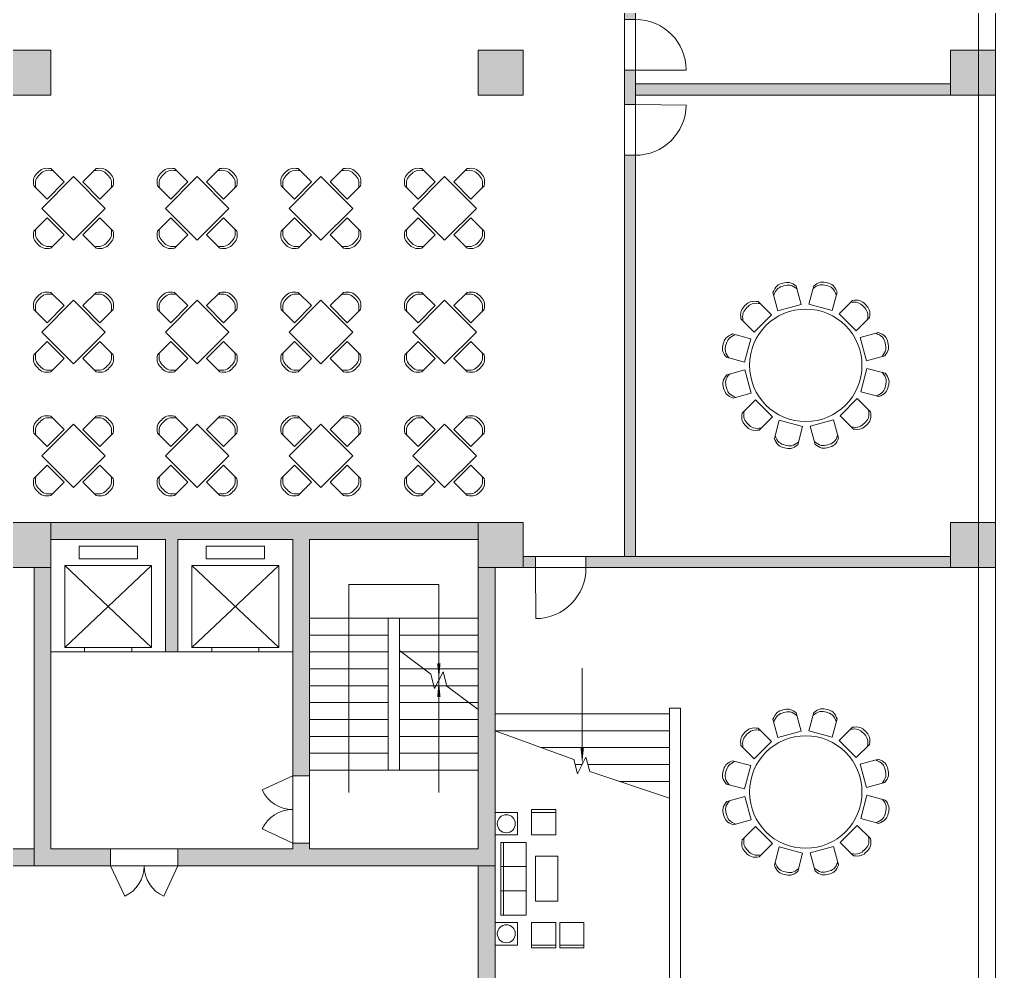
# Model space of a CAD drawing. Header units: metres. Extents: x -302 to 587, y -65 to 94.
# Drawn here: x 266.86 to 284.21, y 10.58 to 27.5 of the extents above; entities that cross this region are included whole.
import ezdxf

# ---------------------------------------------------------------- set-up
doc = ezdxf.new("R2010")
doc.units = ezdxf.units.M
doc.linetypes.add('ACAD_ISO03W100', pattern=[30, 12, -18])
doc.layers.get('0').update_dxf_attribs({"lineweight": 9})
for name, color, linetype, lineweight in [('fanghuo', 1, 'Continuous', 9), ('furniture', 3, 'Continuous', 5), ('glass', 5, 'Continuous', 5), ('hatch', 212, 'ACAD_ISO03W100', 5), ('stair', 30, 'Continuous', 9), ('zhuwang', 2, 'Continuous', 13)]:
    doc.layers.add(name, color=color, linetype=linetype, lineweight=lineweight)

msp = doc.modelspace()

# ---------------------------------------------------------------- hatches: boundary and pattern name
at = {"layer": 'hatch', "ltscale": 0.05}
h = msp.add_hatch(color=256, dxfattribs=at)
h.dxf.hatch_style = 1
h.paths.add_polyline_path([(277.8136, 34.5598), (277.6136, 34.5598), (277.6136, 27.5046), (277.8136, 27.5046)])
h = msp.add_hatch(color=256, dxfattribs=at)
h.dxf.hatch_style = 1
h.paths.add_polyline_path([(267.4136, 26.9598), (266.6136, 26.9598), (266.6136, 26.1598), (267.4136, 26.1598)])
h = msp.add_hatch(color=256, dxfattribs=at)
h.dxf.hatch_style = 1
h.paths.add_polyline_path([(275.8136, 26.9598), (275.0136, 26.9598), (275.0136, 26.1598), (275.8136, 26.1598)])
h = msp.add_hatch(color=256, dxfattribs=at)
h.dxf.hatch_style = 1
h.paths.add_polyline_path([(284.2136, 26.9598), (283.9136, 26.9598), (283.9136, 26.1598), (284.2136, 26.1598)])
h.paths.add_polyline_path([(283.9136, 26.9598), (283.4136, 26.9598), (283.4136, 26.1598), (283.9136, 26.1598)])
h = msp.add_hatch(color=256, dxfattribs=at)
h.dxf.hatch_style = 1
h.paths.add_polyline_path([(277.8136, 26.6046), (277.6136, 26.6046), (277.6136, 25.9912), (277.8136, 25.9912)])
h = msp.add_hatch(color=256, dxfattribs=at)
h.dxf.hatch_style = 1
h.paths.add_polyline_path([(283.4136, 26.3598), (277.8136, 26.3598), (277.8136, 26.1598), (283.4136, 26.1598)])
h = msp.add_hatch(color=256, dxfattribs=at)
h.dxf.hatch_style = 1
h.paths.add_polyline_path([(277.8136, 25.0912), (277.6136, 25.0912), (277.6136, 17.9598), (277.8136, 17.9598)])
h = msp.add_hatch(color=256, dxfattribs=at)
h.dxf.hatch_style = 1
h.paths.add_polyline_path([(267.4136, 18.5598), (266.6136, 18.5598), (266.6136, 17.7598), (267.4136, 17.7598)])
h = msp.add_hatch(color=256, dxfattribs=at)
h.dxf.hatch_style = 1
h.paths.add_polyline_path([(269.6736, 18.2598), (271.7136, 18.2598), (271.7136, 14.0598), (272.0136, 14.0598), (272.0136, 18.2598), (275.0136, 18.2598), (275.0136, 18.5598), (267.4136, 18.5598), (267.4136, 18.2598), (269.4536, 18.2598), (269.4536, 16.2598), (269.6736, 16.2598)])
h = msp.add_hatch(color=256, dxfattribs=at)
h.dxf.hatch_style = 1
h.paths.add_polyline_path([(275.8136, 18.5598), (275.0136, 18.5598), (275.0136, 17.7598), (275.8136, 17.7598)])
h = msp.add_hatch(color=256, dxfattribs=at)
h.dxf.hatch_style = 1
h.paths.add_polyline_path([(284.2136, 18.5598), (283.4136, 18.5598), (283.4136, 17.7598), (284.2136, 17.7598)])
h = msp.add_hatch(color=256, dxfattribs=at)
h.dxf.hatch_style = 1
h.paths.add_polyline_path([(276.0304, 17.9598), (275.8136, 17.9598), (275.8136, 17.7598), (276.0305, 17.7598)])
h = msp.add_hatch(color=256, dxfattribs=at)
h.dxf.hatch_style = 1
h.paths.add_polyline_path([(283.4136, 17.9598), (276.9304, 17.9598), (276.9304, 17.7598), (283.4136, 17.7598)])
h = msp.add_hatch(color=256, dxfattribs=at)
h.dxf.hatch_style = 1
h.paths.add_polyline_path([(267.4136, 16.2598), (267.4136, 17.7598), (267.1136, 17.7598), (267.1136, 12.4598), (268.4732, 12.4598), (268.4732, 12.7598), (267.4136, 12.7598)])
h = msp.add_hatch(color=256, dxfattribs=at)
h.dxf.hatch_style = 1
h.paths.add_polyline_path([(275.3136, 17.7598), (275.0136, 17.7598), (275.0136, 12.7598), (272.0136, 12.7598), (272.0136, 12.8598), (271.7136, 12.8598), (271.7136, 12.7598), (269.6732, 12.7598), (269.6732, 12.4598), (275.3136, 12.4598)])
h = msp.add_hatch(color=256, dxfattribs=at)
h.dxf.hatch_style = 1
h.paths.add_polyline_path([(267.1136, 12.7598), (258.5136, 12.7598), (258.2136, 12.7598), (258.2136, 12.4598), (267.1136, 12.4598)])
h = msp.add_hatch(color=256, dxfattribs=at)
h.dxf.hatch_style = 1
h.paths.add_polyline_path([(275.3136, 12.4598), (275.0136, 12.4598), (275.0136, 10.1598), (275.3136, 10.1598)])

# ---------------------------------------------------------------- linework, layer by layer
at = {"ltscale": 0.05}
for p, q in [((277.6136, 17.9598), (277.6136, 34.5598)), ((277.8136, 17.9598), (277.8136, 34.5598)), ((277.8136, 27.5046), (277.6136, 27.5046)), ((277.8136, 26.6046), (277.6136, 26.6046)), ((277.8136, 26.3598), (283.4136, 26.3598)), ((277.8136, 26.1598), (283.4136, 26.1598)), ((277.8136, 25.9912), (277.6136, 25.9912)), ((277.8136, 25.0912), (277.6136, 25.0912)), ((275.8136, 17.9598), (283.4136, 17.9598)), ((276.0305, 17.7522), (276.0304, 17.9598)), ((276.9304, 17.763), (276.9304, 17.9598)), ((275.8136, 17.7598), (283.4136, 17.7598)), ((274.3136, 17.4598), (272.7136, 17.4598)), ((272.7136, 13.7598), (272.7136, 17.4598)), ((274.3136, 17.4598), (274.3136, 13.7598)), ((273.6136, 16.2848), (274.1724, 15.8657)), ((276.8636, 15.9739), (276.8636, 14.5598)), ((274.2386, 15.6098), (274.1724, 15.8657)), ((274.2386, 15.6098), (274.3886, 15.9098)), ((274.4549, 15.6539), (274.3886, 15.9098)), ((274.4549, 15.6539), (275.0136, 15.2348)), ((278.4136, 15.1598), (275.3136, 15.1598)), ((278.4136, 15.2598), (278.4136, 10.1598)), ((278.6136, 15.2598), (278.4136, 15.2598)), ((278.6136, 15.2598), (278.6136, 10.1598)), ((278.4136, 14.8598), (275.3136, 14.8598)), ((275.3136, 14.8598), (276.7136, 14.3481)), ((278.4136, 14.5598), (276.1344, 14.5598)), ((276.7798, 14.0922), (276.7136, 14.3481)), ((276.8636, 14.2598), (276.7364, 14.2598)), ((276.7798, 14.0922), (276.9298, 14.3922)), ((276.9961, 14.1363), (276.9298, 14.3922)), ((278.4136, 14.2598), (276.9641, 14.2598)), ((276.9961, 14.1363), (278.4136, 13.6598)), ((271.7136, 14.0598), (272.0136, 14.0598)), ((278.4136, 13.9598), (277.521, 13.9598)), ((271.7136, 12.8598), (272.0136, 12.8598)), ((258.5136, 12.7598), (267.1136, 12.7598)), ((268.4732, 12.4598), (268.4732, 12.7598)), ((269.6732, 12.4598), (269.6732, 12.7598)), ((258.2136, 12.4598), (267.1136, 12.4598)), ((275.0136, 12.4598), (275.0136, 10.1598)), ((275.3136, 12.4598), (275.3136, 10.1598))]:
    msp.add_line(p, q, dxfattribs=at)
for p, q in [((283.9136, 34.5598), (283.9136, 10.1598)), ((284.2136, 34.5598), (284.2136, 10.1598))]:
    msp.add_line(p, q)
for points in [[(274.3136, 16.0598, 0.06, 0, 0), (274.3136, 15.7598, 0, 0, 0)], [(274.3136, 15.4598, 0.06, 0, 0), (274.3136, 15.7598, 0, 0, 0)], [(276.8636, 14.5598, 0.06, 0, 0), (276.8636, 14.2598, 0, 0, 0)]]:
    msp.add_lwpolyline(points, format="xyseb", dxfattribs=at)
at = {"layer": 'fanghuo', "ltscale": 3}
msp.add_lwpolyline([(266.6136, 68.9598), (266.6136, 42.9598), (258.2136, 42.9598), (258.2136, -7.4402), (284.2136, -7.4402), (284.2136, 68.9598), (266.6136, 68.9598)], dxfattribs=at)
at = {"layer": 'furniture', "ltscale": 0.05}
for p, q in [((267.4119, 24.8542), (267.6488, 24.6173)), ((268.2181, 24.8542), (267.9812, 24.6173)), ((269.6119, 24.8542), (269.8488, 24.6173)), ((270.4181, 24.8542), (270.1812, 24.6173)), ((271.8119, 24.8542), (272.0488, 24.6173)), ((272.6181, 24.8542), (272.3812, 24.6173)), ((274.0119, 24.8542), (274.2488, 24.6173)), ((274.8181, 24.8542), (274.5812, 24.6173)), ((267.815, 24.7128), (267.2493, 24.1471)), ((268.3807, 24.1471), (267.815, 24.7128)), ((270.015, 24.7128), (269.4493, 24.1471)), ((270.5807, 24.1471), (270.015, 24.7128)), ((272.215, 24.7128), (271.6493, 24.1471)), ((272.7807, 24.1471), (272.215, 24.7128)), ((274.415, 24.7128), (273.8493, 24.1471)), ((274.9807, 24.1471), (274.415, 24.7128)), ((267.1079, 24.5501), (267.3448, 24.3133)), ((267.6488, 24.6173), (267.3448, 24.3133)), ((268.2852, 24.3133), (267.9812, 24.6173)), ((268.5221, 24.5501), (268.2852, 24.3133)), ((269.3079, 24.5501), (269.5448, 24.3133)), ((269.8488, 24.6173), (269.5448, 24.3133)), ((270.4852, 24.3133), (270.1812, 24.6173)), ((270.7221, 24.5501), (270.4852, 24.3133)), ((271.5079, 24.5501), (271.7448, 24.3133)), ((272.0488, 24.6173), (271.7448, 24.3133)), ((272.6852, 24.3133), (272.3812, 24.6173)), ((272.9221, 24.5501), (272.6852, 24.3133)), ((273.7079, 24.5501), (273.9448, 24.3133)), ((274.2488, 24.6173), (273.9448, 24.3133)), ((274.8852, 24.3133), (274.5812, 24.6173)), ((275.1221, 24.5501), (274.8852, 24.3133)), ((267.2493, 24.1471), (267.815, 23.5814)), ((267.815, 23.5814), (268.3807, 24.1471)), ((269.4493, 24.1471), (270.015, 23.5814)), ((270.015, 23.5814), (270.5807, 24.1471)), ((271.6493, 24.1471), (272.215, 23.5814)), ((272.215, 23.5814), (272.7807, 24.1471)), ((273.8493, 24.1471), (274.415, 23.5814)), ((274.415, 23.5814), (274.9807, 24.1471)), ((267.1079, 23.744), (267.3448, 23.9809)), ((267.6488, 23.6769), (267.3448, 23.9809)), ((268.2852, 23.9809), (267.9812, 23.6769)), ((268.5221, 23.744), (268.2852, 23.9809)), ((269.3079, 23.744), (269.5448, 23.9809)), ((269.8488, 23.6769), (269.5448, 23.9809)), ((270.4852, 23.9809), (270.1812, 23.6769)), ((270.7221, 23.744), (270.4852, 23.9809)), ((271.5079, 23.744), (271.7448, 23.9809)), ((272.0488, 23.6769), (271.7448, 23.9809)), ((272.6852, 23.9809), (272.3812, 23.6769)), ((272.9221, 23.744), (272.6852, 23.9809)), ((273.7079, 23.744), (273.9448, 23.9809)), ((274.2488, 23.6769), (273.9448, 23.9809)), ((274.8852, 23.9809), (274.5812, 23.6769)), ((275.1221, 23.744), (274.8852, 23.9809)), ((267.4119, 23.44), (267.6488, 23.6769)), ((268.2181, 23.44), (267.9812, 23.6769)), ((269.6119, 23.44), (269.8488, 23.6769)), ((270.4181, 23.44), (270.1812, 23.6769)), ((271.8119, 23.44), (272.0488, 23.6769)), ((272.6181, 23.44), (272.3812, 23.6769)), ((274.0119, 23.44), (274.2488, 23.6769)), ((274.8181, 23.44), (274.5812, 23.6769)), ((280.6714, 22.762), (280.7581, 22.4384)), ((280.9812, 22.7689), (280.8945, 22.4453)), ((280.9812, 22.7689), (280.8945, 22.4453)), ((267.4119, 22.6542), (267.6488, 22.4173)), ((268.2181, 22.6542), (267.9812, 22.4173)), ((269.6119, 22.6542), (269.8488, 22.4173)), ((270.4181, 22.6542), (270.1812, 22.4173)), ((271.8119, 22.6542), (272.0488, 22.4173)), ((272.6181, 22.6542), (272.3812, 22.4173)), ((274.0119, 22.6542), (274.2488, 22.4173)), ((274.8181, 22.6542), (274.5812, 22.4173)), ((280.2561, 22.6507), (280.3428, 22.3271)), ((281.3966, 22.6576), (281.3099, 22.334)), ((281.3966, 22.6576), (281.3099, 22.334)), ((267.815, 22.5128), (267.2493, 21.9471)), ((267.6488, 22.4173), (267.3448, 22.1133)), ((268.3807, 21.9471), (267.815, 22.5128)), ((268.2852, 22.1133), (267.9812, 22.4173)), ((270.015, 22.5128), (269.4493, 21.9471)), ((269.8488, 22.4173), (269.5448, 22.1133)), ((270.5807, 21.9471), (270.015, 22.5128)), ((270.4852, 22.1133), (270.1812, 22.4173)), ((272.215, 22.5128), (271.6493, 21.9471)), ((272.0488, 22.4173), (271.7448, 22.1133)), ((272.7807, 21.9471), (272.215, 22.5128)), ((272.6852, 22.1133), (272.3812, 22.4173)), ((274.415, 22.5128), (273.8493, 21.9471)), ((274.2488, 22.4173), (273.9448, 22.1133)), ((274.9807, 21.9471), (274.415, 22.5128)), ((274.8852, 22.1133), (274.5812, 22.4173)), ((279.9913, 22.4899), (280.2281, 22.253)), ((280.3428, 22.3271), (280.7581, 22.4384)), ((280.8945, 22.4453), (281.3099, 22.334)), ((280.8945, 22.4453), (281.3099, 22.334)), ((281.6683, 22.5087), (281.4314, 22.2718)), ((281.6683, 22.5087), (281.4314, 22.2718)), ((267.1079, 22.3501), (267.3448, 22.1133)), ((268.5221, 22.3501), (268.2852, 22.1133)), ((269.3079, 22.3501), (269.5448, 22.1133)), ((270.7221, 22.3501), (270.4852, 22.1133)), ((271.5079, 22.3501), (271.7448, 22.1133)), ((272.9221, 22.3501), (272.6852, 22.1133)), ((273.7079, 22.3501), (273.9448, 22.1133)), ((275.1221, 22.3501), (274.8852, 22.1133)), ((279.9241, 21.9489), (280.2281, 22.253)), ((281.4314, 22.2718), (281.7355, 21.9678)), ((281.4314, 22.2718), (281.7355, 21.9678)), ((279.6872, 22.1858), (279.9241, 21.9489)), ((281.9723, 22.2046), (281.7355, 21.9678)), ((281.9723, 22.2046), (281.7355, 21.9678)), ((267.2493, 21.9471), (267.815, 21.3814)), ((267.815, 21.3814), (268.3807, 21.9471)), ((269.4493, 21.9471), (270.015, 21.3814)), ((270.015, 21.3814), (270.5807, 21.9471)), ((271.6493, 21.9471), (272.215, 21.3814)), ((272.215, 21.3814), (272.7807, 21.9471)), ((273.8493, 21.9471), (274.415, 21.3814)), ((274.415, 21.3814), (274.9807, 21.9471)), ((279.5383, 21.9141), (279.8619, 21.8274)), ((282.1332, 21.9398), (281.8096, 21.8531)), ((267.1079, 21.544), (267.3448, 21.7809)), ((267.6488, 21.4769), (267.3448, 21.7809)), ((268.2852, 21.7809), (267.9812, 21.4769)), ((268.5221, 21.544), (268.2852, 21.7809)), ((269.3079, 21.544), (269.5448, 21.7809)), ((269.8488, 21.4769), (269.5448, 21.7809)), ((270.4852, 21.7809), (270.1812, 21.4769)), ((270.7221, 21.544), (270.4852, 21.7809)), ((271.5079, 21.544), (271.7448, 21.7809)), ((272.0488, 21.4769), (271.7448, 21.7809)), ((272.6852, 21.7809), (272.3812, 21.4769)), ((272.9221, 21.544), (272.6852, 21.7809)), ((273.7079, 21.544), (273.9448, 21.7809)), ((274.2488, 21.4769), (273.9448, 21.7809)), ((274.8852, 21.7809), (274.5812, 21.4769)), ((275.1221, 21.544), (274.8852, 21.7809)), ((279.7506, 21.412), (279.8619, 21.8274)), ((281.8096, 21.8531), (281.9209, 21.4378)), ((282.2445, 21.5245), (281.9209, 21.4378)), ((267.4119, 21.24), (267.6488, 21.4769)), ((268.2181, 21.24), (267.9812, 21.4769)), ((269.6119, 21.24), (269.8488, 21.4769)), ((270.4181, 21.24), (270.1812, 21.4769)), ((271.8119, 21.24), (272.0488, 21.4769)), ((272.6181, 21.24), (272.3812, 21.4769)), ((274.0119, 21.24), (274.2488, 21.4769)), ((274.8181, 21.24), (274.5812, 21.4769)), ((279.427, 21.4987), (279.7506, 21.412)), ((279.4339, 21.1889), (279.7575, 21.2756)), ((279.8688, 20.8603), (279.7575, 21.2756)), ((281.9278, 21.3014), (281.8165, 20.886)), ((282.2514, 21.2147), (281.9278, 21.3014)), ((279.5452, 20.7736), (279.8688, 20.8603)), ((282.1401, 20.7993), (281.8165, 20.886)), ((279.706, 20.5088), (279.9429, 20.7456)), ((280.247, 20.4416), (279.9429, 20.7456)), ((281.7543, 20.7645), (281.4502, 20.4604)), ((281.9912, 20.5276), (281.7543, 20.7645)), ((267.815, 20.3128), (267.2493, 19.7471)), ((267.4119, 20.4542), (267.6488, 20.2173)), ((268.3807, 19.7471), (267.815, 20.3128)), ((268.2181, 20.4542), (267.9812, 20.2173)), ((270.015, 20.3128), (269.4493, 19.7471)), ((269.6119, 20.4542), (269.8488, 20.2173)), ((270.5807, 19.7471), (270.015, 20.3128)), ((270.4181, 20.4542), (270.1812, 20.2173)), ((272.215, 20.3128), (271.6493, 19.7471)), ((271.8119, 20.4542), (272.0488, 20.2173)), ((272.7807, 19.7471), (272.215, 20.3128)), ((272.6181, 20.4542), (272.3812, 20.2173)), ((274.415, 20.3128), (273.8493, 19.7471)), ((274.0119, 20.4542), (274.2488, 20.2173)), ((274.9807, 19.7471), (274.415, 20.3128)), ((274.8181, 20.4542), (274.5812, 20.2173)), ((280.0101, 20.2047), (280.247, 20.4416)), ((280.2818, 20.0558), (280.3685, 20.3794)), ((280.7839, 20.2681), (280.3685, 20.3794)), ((281.3356, 20.3863), (280.9202, 20.275)), ((281.4223, 20.0627), (281.3356, 20.3863)), ((281.6871, 20.2236), (281.4502, 20.4604)), ((267.1079, 20.1501), (267.3448, 19.9133)), ((267.6488, 20.2173), (267.3448, 19.9133)), ((268.2852, 19.9133), (267.9812, 20.2173)), ((268.5221, 20.1501), (268.2852, 19.9133)), ((269.3079, 20.1501), (269.5448, 19.9133)), ((269.8488, 20.2173), (269.5448, 19.9133)), ((270.4852, 19.9133), (270.1812, 20.2173)), ((270.7221, 20.1501), (270.4852, 19.9133)), ((271.5079, 20.1501), (271.7448, 19.9133)), ((272.0488, 20.2173), (271.7448, 19.9133)), ((272.6852, 19.9133), (272.3812, 20.2173)), ((272.9221, 20.1501), (272.6852, 19.9133)), ((273.7079, 20.1501), (273.9448, 19.9133)), ((274.2488, 20.2173), (273.9448, 19.9133)), ((274.8852, 19.9133), (274.5812, 20.2173)), ((275.1221, 20.1501), (274.8852, 19.9133)), ((280.6972, 19.9445), (280.7839, 20.2681)), ((281.0069, 19.9514), (280.9202, 20.275)), ((267.2493, 19.7471), (267.815, 19.1814)), ((267.815, 19.1814), (268.3807, 19.7471)), ((269.4493, 19.7471), (270.015, 19.1814)), ((270.015, 19.1814), (270.5807, 19.7471)), ((271.6493, 19.7471), (272.215, 19.1814)), ((272.215, 19.1814), (272.7807, 19.7471)), ((273.8493, 19.7471), (274.415, 19.1814)), ((274.415, 19.1814), (274.9807, 19.7471)), ((267.1079, 19.344), (267.3448, 19.5809)), ((267.6488, 19.2769), (267.3448, 19.5809)), ((268.2852, 19.5809), (267.9812, 19.2769)), ((268.5221, 19.344), (268.2852, 19.5809)), ((269.3079, 19.344), (269.5448, 19.5809)), ((269.8488, 19.2769), (269.5448, 19.5809)), ((270.4852, 19.5809), (270.1812, 19.2769)), ((270.7221, 19.344), (270.4852, 19.5809)), ((271.5079, 19.344), (271.7448, 19.5809)), ((272.0488, 19.2769), (271.7448, 19.5809)), ((272.6852, 19.5809), (272.3812, 19.2769)), ((272.9221, 19.344), (272.6852, 19.5809)), ((273.7079, 19.344), (273.9448, 19.5809)), ((274.2488, 19.2769), (273.9448, 19.5809)), ((274.8852, 19.5809), (274.5812, 19.2769)), ((275.1221, 19.344), (274.8852, 19.5809)), ((267.4119, 19.04), (267.6488, 19.2769)), ((268.2181, 19.04), (267.9812, 19.2769)), ((269.6119, 19.04), (269.8488, 19.2769)), ((270.4181, 19.04), (270.1812, 19.2769)), ((271.8119, 19.04), (272.0488, 19.2769)), ((272.6181, 19.04), (272.3812, 19.2769)), ((274.0119, 19.04), (274.2488, 19.2769)), ((274.8181, 19.04), (274.5812, 19.2769)), ((275.3136, 13.4066), (275.7136, 13.4066)), ((275.7136, 13.4066), (275.7136, 13.0066)), ((275.9636, 13.4566), (275.9636, 13.0066)), ((276.3936, 13.4566), (275.9636, 13.4566)), ((276.3936, 13.4066), (275.9636, 13.4066)), ((276.3936, 13.4566), (276.3936, 13.0066)), ((275.7136, 13.0066), (275.3136, 13.0066)), ((275.4136, 12.8729), (275.8636, 12.8729)), ((275.4136, 12.4429), (275.4136, 12.8729)), ((275.4636, 12.4429), (275.4636, 12.8729)), ((275.8636, 12.4429), (275.8636, 12.8729)), ((276.3936, 13.0066), (275.9636, 13.0066)), ((276.4321, 12.6279), (276.0321, 12.6279)), ((276.0321, 12.6279), (276.0321, 11.8279)), ((276.4321, 11.8279), (276.4321, 12.6279)), ((275.4136, 12.4429), (275.8636, 12.4429)), ((275.4136, 12.0129), (275.4136, 12.4429)), ((275.4136, 12.4429), (275.8636, 12.4429)), ((275.4636, 12.0129), (275.4636, 12.4429)), ((275.8636, 12.0129), (275.8636, 12.4429)), ((275.4136, 12.0129), (275.8636, 12.0129)), ((275.4136, 12.0129), (275.8636, 12.0129)), ((275.4136, 11.5829), (275.4136, 12.0129)), ((275.4636, 11.5829), (275.4636, 12.0129)), ((275.8636, 11.5829), (275.8636, 12.0129)), ((276.0321, 11.8279), (276.4321, 11.8279)), ((275.4136, 11.5829), (275.8636, 11.5829)), ((275.3136, 11.4491), (275.7136, 11.4491)), ((275.7136, 11.4491), (275.7136, 11.0491)), ((276.3936, 11.4491), (275.9636, 11.4491)), ((275.9636, 10.9991), (275.9636, 11.4491)), ((276.3936, 10.9991), (276.3936, 11.4491)), ((276.8936, 11.4491), (276.4636, 11.4491)), ((276.4636, 10.9991), (276.4636, 11.4491)), ((276.8936, 10.9991), (276.8936, 11.4491)), ((275.7136, 11.0491), (275.3136, 11.0491)), ((276.3936, 11.0491), (275.9636, 11.0491)), ((276.3936, 10.9991), (275.9636, 10.9991)), ((276.8936, 11.0491), (276.4636, 11.0491)), ((276.8936, 10.9991), (276.4636, 10.9991))]:
    msp.add_line(p, q, dxfattribs=at)
at = {"layer": 'furniture', "ltscale": 0.05, "transparency": 33554518}
for p, q in [((280.6714, 15.1752), (280.7581, 14.8517)), ((280.9812, 15.1821), (280.8945, 14.8586)), ((280.2561, 15.064), (280.3428, 14.7404)), ((281.3966, 15.0709), (281.3099, 14.7473)), ((279.9913, 14.9031), (280.2281, 14.6662)), ((280.3428, 14.7404), (280.7581, 14.8517)), ((280.8945, 14.8586), (281.3099, 14.7473)), ((281.6683, 14.9219), (281.4314, 14.6851)), ((279.6872, 14.599), (279.9241, 14.3622)), ((279.9241, 14.3622), (280.2281, 14.6662)), ((281.4314, 14.6851), (281.7355, 14.381)), ((281.9723, 14.6179), (281.7355, 14.381)), ((279.5383, 14.3273), (279.8619, 14.2406)), ((279.7506, 13.8253), (279.8619, 14.2406)), ((282.1332, 14.3531), (281.8096, 14.2663)), ((281.8096, 14.2663), (281.9209, 13.851)), ((279.427, 13.912), (279.7506, 13.8253)), ((282.2445, 13.9377), (281.9209, 13.851)), ((281.9278, 13.7146), (281.8165, 13.2993)), ((282.2514, 13.6279), (281.9278, 13.7146)), ((279.4339, 13.6022), (279.7575, 13.6889)), ((279.8688, 13.2735), (279.7575, 13.6889)), ((279.5452, 13.1868), (279.8688, 13.2735)), ((282.1401, 13.2126), (281.8165, 13.2993)), ((279.706, 12.922), (279.9429, 13.1589)), ((280.247, 12.8548), (279.9429, 13.1589)), ((281.7543, 13.1777), (281.4502, 12.8737)), ((281.9912, 12.9408), (281.7543, 13.1777)), ((280.0101, 12.618), (280.247, 12.8548)), ((281.6871, 12.6368), (281.4502, 12.8737)), ((280.2818, 12.469), (280.3685, 12.7926)), ((280.7839, 12.6813), (280.3685, 12.7926)), ((280.6972, 12.3577), (280.7839, 12.6813)), ((281.3356, 12.7995), (280.9202, 12.6882)), ((281.0069, 12.3646), (280.9202, 12.6882)), ((281.4223, 12.4759), (281.3356, 12.7995))]:
    msp.add_line(p, q, dxfattribs=at)
at = {"layer": 'furniture', "ltscale": 0.05}
for centre, radius in [((280.8392, 21.3567), 1), ((275.5136, 13.2066), 0.16), ((275.5136, 11.2491), 0.16)]:
    msp.add_circle(centre, radius, dxfattribs=at)
at = {"layer": 'furniture', "ltscale": 0.05, "transparency": 33554518}
msp.add_circle((280.8392, 13.7699), 1, dxfattribs=at)
at = {"layer": 'furniture', "ltscale": 0.05}
for points in [[(267.1079, 24.5501), (267.1114, 24.688), (267.1786, 24.7835), (267.2741, 24.8507), (267.4119, 24.8542)], [(267.1432, 24.5148), (267.1468, 24.6527), (267.214, 24.7481), (267.3094, 24.8153), (267.4473, 24.8188)], [(268.1827, 24.8188), (268.3206, 24.8153), (268.416, 24.7481), (268.4832, 24.6527), (268.4868, 24.5148)], [(268.2181, 24.8542), (268.3559, 24.8507), (268.4514, 24.7835), (268.5186, 24.688), (268.5221, 24.5501)], [(269.3079, 24.5501), (269.3114, 24.688), (269.3786, 24.7835), (269.4741, 24.8507), (269.6119, 24.8542)], [(269.3432, 24.5148), (269.3468, 24.6527), (269.414, 24.7481), (269.5094, 24.8153), (269.6473, 24.8188)], [(270.3827, 24.8188), (270.5206, 24.8153), (270.616, 24.7481), (270.6832, 24.6527), (270.6868, 24.5148)], [(270.4181, 24.8542), (270.5559, 24.8507), (270.6514, 24.7835), (270.7186, 24.688), (270.7221, 24.5501)], [(271.5079, 24.5501), (271.5114, 24.688), (271.5786, 24.7835), (271.6741, 24.8507), (271.8119, 24.8542)], [(271.5432, 24.5148), (271.5468, 24.6527), (271.614, 24.7481), (271.7094, 24.8153), (271.8473, 24.8188)], [(272.5827, 24.8188), (272.7206, 24.8153), (272.816, 24.7481), (272.8832, 24.6527), (272.8868, 24.5148)], [(272.6181, 24.8542), (272.7559, 24.8507), (272.8514, 24.7835), (272.9186, 24.688), (272.9221, 24.5501)], [(273.7079, 24.5501), (273.7114, 24.688), (273.7786, 24.7835), (273.8741, 24.8507), (274.0119, 24.8542)], [(273.7432, 24.5148), (273.7468, 24.6527), (273.814, 24.7481), (273.9094, 24.8153), (274.0473, 24.8188)], [(274.7827, 24.8188), (274.9206, 24.8153), (275.016, 24.7481), (275.0832, 24.6527), (275.0868, 24.5148)], [(274.8181, 24.8542), (274.9559, 24.8507), (275.0514, 24.7835), (275.1186, 24.688), (275.1221, 24.5501)], [(267.1079, 23.744), (267.1114, 23.6062), (267.1786, 23.5107), (267.2741, 23.4435), (267.4119, 23.44)], [(267.1432, 23.7794), (267.1468, 23.6415), (267.214, 23.5461), (267.3094, 23.4789), (267.4473, 23.4753)], [(268.1827, 23.4753), (268.3206, 23.4789), (268.416, 23.5461), (268.4832, 23.6415), (268.4868, 23.7794)], [(268.2181, 23.44), (268.3559, 23.4435), (268.4514, 23.5107), (268.5186, 23.6062), (268.5221, 23.744)], [(269.3079, 23.744), (269.3114, 23.6062), (269.3786, 23.5107), (269.4741, 23.4435), (269.6119, 23.44)], [(269.3432, 23.7794), (269.3468, 23.6415), (269.414, 23.5461), (269.5094, 23.4789), (269.6473, 23.4753)], [(270.3827, 23.4753), (270.5206, 23.4789), (270.616, 23.5461), (270.6832, 23.6415), (270.6868, 23.7794)], [(270.4181, 23.44), (270.5559, 23.4435), (270.6514, 23.5107), (270.7186, 23.6062), (270.7221, 23.744)], [(271.5079, 23.744), (271.5114, 23.6062), (271.5786, 23.5107), (271.6741, 23.4435), (271.8119, 23.44)], [(271.5432, 23.7794), (271.5468, 23.6415), (271.614, 23.5461), (271.7094, 23.4789), (271.8473, 23.4753)], [(272.5827, 23.4753), (272.7206, 23.4789), (272.816, 23.5461), (272.8832, 23.6415), (272.8868, 23.7794)], [(272.6181, 23.44), (272.7559, 23.4435), (272.8514, 23.5107), (272.9186, 23.6062), (272.9221, 23.744)], [(273.7079, 23.744), (273.7114, 23.6062), (273.7786, 23.5107), (273.8741, 23.4435), (274.0119, 23.44)], [(273.7432, 23.7794), (273.7468, 23.6415), (273.814, 23.5461), (273.9094, 23.4789), (274.0473, 23.4753)], [(274.7827, 23.4753), (274.9206, 23.4789), (275.016, 23.5461), (275.0832, 23.6415), (275.0868, 23.7794)], [(274.8181, 23.44), (274.9559, 23.4435), (275.0514, 23.5107), (275.1186, 23.6062), (275.1221, 23.744)], [(280.6714, 22.762), (280.5503, 22.8279), (280.434, 22.8174), (280.3281, 22.7684), (280.2561, 22.6507)], [(280.6844, 22.7137), (280.5632, 22.7796), (280.4469, 22.7691), (280.341, 22.7201), (280.269, 22.6024)], [(281.3836, 22.6093), (281.3116, 22.727), (281.2057, 22.776), (281.0894, 22.7865), (280.9683, 22.7206)], [(281.3836, 22.6093), (281.3116, 22.727), (281.2057, 22.776), (281.0894, 22.7865), (280.9683, 22.7206)], [(281.3966, 22.6576), (281.3246, 22.7753), (281.2186, 22.8243), (281.1024, 22.8348), (280.9812, 22.7689)], [(281.3966, 22.6576), (281.3246, 22.7753), (281.2186, 22.8243), (281.1024, 22.8348), (280.9812, 22.7689)], [(267.1079, 22.3501), (267.1114, 22.488), (267.1786, 22.5835), (267.2741, 22.6507), (267.4119, 22.6542)], [(267.1432, 22.3148), (267.1468, 22.4527), (267.214, 22.5481), (267.3094, 22.6153), (267.4473, 22.6188)], [(268.1827, 22.6188), (268.3206, 22.6153), (268.416, 22.5481), (268.4832, 22.4527), (268.4868, 22.3148)], [(268.2181, 22.6542), (268.3559, 22.6507), (268.4514, 22.5835), (268.5186, 22.488), (268.5221, 22.3501)], [(269.3079, 22.3501), (269.3114, 22.488), (269.3786, 22.5835), (269.4741, 22.6507), (269.6119, 22.6542)], [(269.3432, 22.3148), (269.3468, 22.4527), (269.414, 22.5481), (269.5094, 22.6153), (269.6473, 22.6188)], [(270.3827, 22.6188), (270.5206, 22.6153), (270.616, 22.5481), (270.6832, 22.4527), (270.6868, 22.3148)], [(270.4181, 22.6542), (270.5559, 22.6507), (270.6514, 22.5835), (270.7186, 22.488), (270.7221, 22.3501)], [(271.5079, 22.3501), (271.5114, 22.488), (271.5786, 22.5835), (271.6741, 22.6507), (271.8119, 22.6542)], [(271.5432, 22.3148), (271.5468, 22.4527), (271.614, 22.5481), (271.7094, 22.6153), (271.8473, 22.6188)], [(272.5827, 22.6188), (272.7206, 22.6153), (272.816, 22.5481), (272.8832, 22.4527), (272.8868, 22.3148)], [(272.6181, 22.6542), (272.7559, 22.6507), (272.8514, 22.5835), (272.9186, 22.488), (272.9221, 22.3501)], [(273.7079, 22.3501), (273.7114, 22.488), (273.7786, 22.5835), (273.8741, 22.6507), (274.0119, 22.6542)], [(273.7432, 22.3148), (273.7468, 22.4527), (273.814, 22.5481), (273.9094, 22.6153), (274.0473, 22.6188)], [(274.7827, 22.6188), (274.9206, 22.6153), (275.016, 22.5481), (275.0832, 22.4527), (275.0868, 22.3148)], [(274.8181, 22.6542), (274.9559, 22.6507), (275.0514, 22.5835), (275.1186, 22.488), (275.1221, 22.3501)], [(279.9913, 22.4899), (279.8534, 22.4863), (279.7579, 22.4191), (279.6907, 22.3237), (279.6872, 22.1858)], [(280.0266, 22.4545), (279.8887, 22.451), (279.7933, 22.3838), (279.7261, 22.2883), (279.7226, 22.1504)], [(281.937, 22.1693), (281.9334, 22.3072), (281.8663, 22.4026), (281.7708, 22.4698), (281.6329, 22.4733)], [(281.937, 22.1693), (281.9334, 22.3072), (281.8663, 22.4026), (281.7708, 22.4698), (281.6329, 22.4733)], [(281.9723, 22.2046), (281.9688, 22.3425), (281.9016, 22.438), (281.8062, 22.5052), (281.6683, 22.5087)], [(281.9723, 22.2046), (281.9688, 22.3425), (281.9016, 22.438), (281.8062, 22.5052), (281.6683, 22.5087)], [(279.5383, 21.9141), (279.4206, 21.8421), (279.3716, 21.7362), (279.3611, 21.6199), (279.427, 21.4987)], [(279.5866, 21.9011), (279.4689, 21.8291), (279.4198, 21.7232), (279.4094, 21.607), (279.4753, 21.4858)], [(282.1962, 21.5115), (282.2621, 21.6327), (282.2516, 21.749), (282.2025, 21.8549), (282.0849, 21.9269)], [(282.2445, 21.5245), (282.3104, 21.6456), (282.2999, 21.7619), (282.2508, 21.8678), (282.1332, 21.9398)], [(267.1079, 21.544), (267.1114, 21.4062), (267.1786, 21.3107), (267.2741, 21.2435), (267.4119, 21.24)], [(267.1432, 21.5794), (267.1468, 21.4415), (267.214, 21.3461), (267.3094, 21.2789), (267.4473, 21.2753)], [(268.1827, 21.2753), (268.3206, 21.2789), (268.416, 21.3461), (268.4832, 21.4415), (268.4868, 21.5794)], [(268.2181, 21.24), (268.3559, 21.2435), (268.4514, 21.3107), (268.5186, 21.4062), (268.5221, 21.544)], [(269.3079, 21.544), (269.3114, 21.4062), (269.3786, 21.3107), (269.4741, 21.2435), (269.6119, 21.24)], [(269.3432, 21.5794), (269.3468, 21.4415), (269.414, 21.3461), (269.5094, 21.2789), (269.6473, 21.2753)], [(270.3827, 21.2753), (270.5206, 21.2789), (270.616, 21.3461), (270.6832, 21.4415), (270.6868, 21.5794)], [(270.4181, 21.24), (270.5559, 21.2435), (270.6514, 21.3107), (270.7186, 21.4062), (270.7221, 21.544)], [(271.5079, 21.544), (271.5114, 21.4062), (271.5786, 21.3107), (271.6741, 21.2435), (271.8119, 21.24)], [(271.5432, 21.5794), (271.5468, 21.4415), (271.614, 21.3461), (271.7094, 21.2789), (271.8473, 21.2753)], [(272.5827, 21.2753), (272.7206, 21.2789), (272.816, 21.3461), (272.8832, 21.4415), (272.8868, 21.5794)], [(272.6181, 21.24), (272.7559, 21.2435), (272.8514, 21.3107), (272.9186, 21.4062), (272.9221, 21.544)], [(273.7079, 21.544), (273.7114, 21.4062), (273.7786, 21.3107), (273.8741, 21.2435), (274.0119, 21.24)], [(273.7432, 21.5794), (273.7468, 21.4415), (273.814, 21.3461), (273.9094, 21.2789), (274.0473, 21.2753)], [(274.7827, 21.2753), (274.9206, 21.2789), (275.016, 21.3461), (275.0832, 21.4415), (275.0868, 21.5794)], [(274.8181, 21.24), (274.9559, 21.2435), (275.0514, 21.3107), (275.1186, 21.4062), (275.1221, 21.544)], [(279.4339, 21.1889), (279.368, 21.0678), (279.3785, 20.9515), (279.4275, 20.8456), (279.5452, 20.7736)], [(279.4822, 21.2019), (279.4163, 21.0807), (279.4267, 20.9644), (279.4758, 20.8585), (279.5935, 20.7865)], [(282.0918, 20.8123), (282.2094, 20.8843), (282.2585, 20.9902), (282.269, 21.1064), (282.2031, 21.2276)], [(282.1401, 20.7993), (282.2577, 20.8713), (282.3068, 20.9772), (282.3173, 21.0935), (282.2514, 21.2147)], [(279.706, 20.5088), (279.7096, 20.3709), (279.7768, 20.2754), (279.8722, 20.2082), (280.0101, 20.2047)], [(279.7414, 20.5441), (279.7449, 20.4062), (279.8121, 20.3108), (279.9076, 20.2436), (280.0455, 20.2401)], [(281.6518, 20.2589), (281.7897, 20.2624), (281.8851, 20.3296), (281.9523, 20.4251), (281.9558, 20.563)], [(281.6871, 20.2236), (281.825, 20.2271), (281.9205, 20.2943), (281.9876, 20.3897), (281.9912, 20.5276)], [(267.1079, 20.1501), (267.1114, 20.288), (267.1786, 20.3835), (267.2741, 20.4507), (267.4119, 20.4542)], [(267.1432, 20.1148), (267.1468, 20.2527), (267.214, 20.3481), (267.3094, 20.4153), (267.4473, 20.4188)], [(268.1827, 20.4188), (268.3206, 20.4153), (268.416, 20.3481), (268.4832, 20.2527), (268.4868, 20.1148)], [(268.2181, 20.4542), (268.3559, 20.4507), (268.4514, 20.3835), (268.5186, 20.288), (268.5221, 20.1501)], [(269.3079, 20.1501), (269.3114, 20.288), (269.3786, 20.3835), (269.4741, 20.4507), (269.6119, 20.4542)], [(269.3432, 20.1148), (269.3468, 20.2527), (269.414, 20.3481), (269.5094, 20.4153), (269.6473, 20.4188)], [(270.3827, 20.4188), (270.5206, 20.4153), (270.616, 20.3481), (270.6832, 20.2527), (270.6868, 20.1148)], [(270.4181, 20.4542), (270.5559, 20.4507), (270.6514, 20.3835), (270.7186, 20.288), (270.7221, 20.1501)], [(271.5079, 20.1501), (271.5114, 20.288), (271.5786, 20.3835), (271.6741, 20.4507), (271.8119, 20.4542)], [(271.5432, 20.1148), (271.5468, 20.2527), (271.614, 20.3481), (271.7094, 20.4153), (271.8473, 20.4188)], [(272.5827, 20.4188), (272.7206, 20.4153), (272.816, 20.3481), (272.8832, 20.2527), (272.8868, 20.1148)], [(272.6181, 20.4542), (272.7559, 20.4507), (272.8514, 20.3835), (272.9186, 20.288), (272.9221, 20.1501)], [(273.7079, 20.1501), (273.7114, 20.288), (273.7786, 20.3835), (273.8741, 20.4507), (274.0119, 20.4542)], [(273.7432, 20.1148), (273.7468, 20.2527), (273.814, 20.3481), (273.9094, 20.4153), (274.0473, 20.4188)], [(274.7827, 20.4188), (274.9206, 20.4153), (275.016, 20.3481), (275.0832, 20.2527), (275.0868, 20.1148)], [(274.8181, 20.4542), (274.9559, 20.4507), (275.0514, 20.3835), (275.1186, 20.288), (275.1221, 20.1501)], [(280.2818, 20.0558), (280.3538, 19.9381), (280.4597, 19.8891), (280.576, 19.8786), (280.6972, 19.9445)], [(280.2948, 20.1041), (280.3668, 19.9864), (280.4727, 19.9374), (280.5889, 19.9269), (280.7101, 19.9928)], [(280.994, 19.9997), (281.1152, 19.9338), (281.2314, 19.9443), (281.3374, 19.9933), (281.4094, 20.111)], [(281.0069, 19.9514), (281.1281, 19.8855), (281.2444, 19.896), (281.3503, 19.945), (281.4223, 20.0627)], [(267.1079, 19.344), (267.1114, 19.2062), (267.1786, 19.1107), (267.2741, 19.0435), (267.4119, 19.04)], [(267.1432, 19.3794), (267.1468, 19.2415), (267.214, 19.1461), (267.3094, 19.0789), (267.4473, 19.0753)], [(268.1827, 19.0753), (268.3206, 19.0789), (268.416, 19.1461), (268.4832, 19.2415), (268.4868, 19.3794)], [(268.2181, 19.04), (268.3559, 19.0435), (268.4514, 19.1107), (268.5186, 19.2062), (268.5221, 19.344)], [(269.3079, 19.344), (269.3114, 19.2062), (269.3786, 19.1107), (269.4741, 19.0435), (269.6119, 19.04)], [(269.3432, 19.3794), (269.3468, 19.2415), (269.414, 19.1461), (269.5094, 19.0789), (269.6473, 19.0753)], [(270.3827, 19.0753), (270.5206, 19.0789), (270.616, 19.1461), (270.6832, 19.2415), (270.6868, 19.3794)], [(270.4181, 19.04), (270.5559, 19.0435), (270.6514, 19.1107), (270.7186, 19.2062), (270.7221, 19.344)], [(271.5079, 19.344), (271.5114, 19.2062), (271.5786, 19.1107), (271.6741, 19.0435), (271.8119, 19.04)], [(271.5432, 19.3794), (271.5468, 19.2415), (271.614, 19.1461), (271.7094, 19.0789), (271.8473, 19.0753)], [(272.5827, 19.0753), (272.7206, 19.0789), (272.816, 19.1461), (272.8832, 19.2415), (272.8868, 19.3794)], [(272.6181, 19.04), (272.7559, 19.0435), (272.8514, 19.1107), (272.9186, 19.2062), (272.9221, 19.344)], [(273.7079, 19.344), (273.7114, 19.2062), (273.7786, 19.1107), (273.8741, 19.0435), (274.0119, 19.04)], [(273.7432, 19.3794), (273.7468, 19.2415), (273.814, 19.1461), (273.9094, 19.0789), (274.0473, 19.0753)], [(274.7827, 19.0753), (274.9206, 19.0789), (275.016, 19.1461), (275.0832, 19.2415), (275.0868, 19.3794)], [(274.8181, 19.04), (274.9559, 19.0435), (275.0514, 19.1107), (275.1186, 19.2062), (275.1221, 19.344)]]:
    msp.add_spline(points, degree=3, dxfattribs=at)
at = {"layer": 'furniture', "ltscale": 0.05, "transparency": 33554518}
for points in [[(280.6714, 15.1752), (280.5503, 15.2411), (280.434, 15.2307), (280.3281, 15.1816), (280.2561, 15.064)], [(280.6844, 15.127), (280.5632, 15.1928), (280.4469, 15.1824), (280.341, 15.1333), (280.269, 15.0157)], [(281.3836, 15.0226), (281.3116, 15.1402), (281.2057, 15.1893), (281.0894, 15.1997), (280.9683, 15.1338)], [(281.3966, 15.0709), (281.3246, 15.1885), (281.2186, 15.2376), (281.1024, 15.248), (280.9812, 15.1821)], [(281.9723, 14.6179), (281.9688, 14.7558), (281.9016, 14.8512), (281.8062, 14.9184), (281.6683, 14.9219)], [(279.9913, 14.9031), (279.8534, 14.8996), (279.7579, 14.8324), (279.6907, 14.7369), (279.6872, 14.599)], [(280.0266, 14.8677), (279.8887, 14.8642), (279.7933, 14.797), (279.7261, 14.7016), (279.7226, 14.5637)], [(281.937, 14.5825), (281.9334, 14.7204), (281.8663, 14.8159), (281.7708, 14.883), (281.6329, 14.8866)], [(279.5383, 14.3273), (279.4206, 14.2553), (279.3716, 14.1494), (279.3611, 14.0331), (279.427, 13.912)], [(279.5866, 14.3144), (279.4689, 14.2424), (279.4198, 14.1365), (279.4094, 14.0202), (279.4753, 13.899)], [(282.1962, 13.9248), (282.2621, 14.0459), (282.2516, 14.1622), (282.2025, 14.2681), (282.0849, 14.3401)], [(282.2445, 13.9377), (282.3104, 14.0589), (282.2999, 14.1751), (282.2508, 14.281), (282.1332, 14.3531)], [(279.4339, 13.6022), (279.368, 13.481), (279.3785, 13.3647), (279.4275, 13.2588), (279.5452, 13.1868)], [(279.4822, 13.6151), (279.4163, 13.4939), (279.4267, 13.3777), (279.4758, 13.2718), (279.5935, 13.1998)], [(282.0918, 13.2255), (282.2094, 13.2975), (282.2585, 13.4034), (282.269, 13.5197), (282.2031, 13.6409)], [(282.1401, 13.2126), (282.2577, 13.2846), (282.3068, 13.3905), (282.3173, 13.5067), (282.2514, 13.6279)], [(279.706, 12.922), (279.7096, 12.7841), (279.7768, 12.6887), (279.8722, 12.6215), (280.0101, 12.618)], [(279.7414, 12.9574), (279.7449, 12.8195), (279.8121, 12.724), (279.9076, 12.6568), (280.0455, 12.6533)], [(281.6518, 12.6721), (281.7897, 12.6757), (281.8851, 12.7429), (281.9523, 12.8383), (281.9558, 12.9762)], [(281.6871, 12.6368), (281.825, 12.6403), (281.9205, 12.7075), (281.9876, 12.803), (281.9912, 12.9408)], [(280.2948, 12.5173), (280.3668, 12.3997), (280.4727, 12.3506), (280.5889, 12.3402), (280.7101, 12.406)], [(280.994, 12.4129), (281.1152, 12.3471), (281.2314, 12.3575), (281.3374, 12.4066), (281.4094, 12.5242)], [(280.2818, 12.469), (280.3538, 12.3514), (280.4597, 12.3023), (280.576, 12.2919), (280.6972, 12.3577)], [(281.0069, 12.3646), (281.1281, 12.2988), (281.2444, 12.3092), (281.3503, 12.3583), (281.4223, 12.4759)]]:
    msp.add_spline(points, degree=3, dxfattribs=at)
at = {"layer": 'glass', "ltscale": 0.05}
for p, q in [((277.8136, 26.6046), (278.7136, 26.6046)), ((277.8118, 25.9912), (278.7118, 25.9837)), ((271.7136, 14.0598), (271.1696, 13.8068)), ((271.7136, 12.8598), (271.1696, 13.1128)), ((268.4732, 12.4598), (268.7261, 11.9158)), ((269.6732, 12.4598), (269.4202, 11.9158))]:
    msp.add_line(p, q, dxfattribs=at)
at = {"layer": 'glass', "ltscale": 0.05, "transparency": 33554528}
msp.add_line((276.0305, 17.7522), (276.038, 16.8523), dxfattribs=at)
at = {"layer": 'glass', "ltscale": 0.05}
for centre, radius, start, end in [((277.8136, 26.6046), 0.9, 0, 90), ((277.8118, 25.9912), 0.9, 269.51802, 359.51802), ((271.7136, 14.0598), 0.6, 204.93796, 270), ((271.7136, 12.8598), 0.6, 90, 155.06204), ((268.4732, 12.4598), 0.6, 294.93796, 0), ((269.6732, 12.4598), 0.6, 180, 245.06204)]:
    msp.add_arc(centre, radius, start, end, dxfattribs=at)
at = {"layer": 'glass', "ltscale": 0.05, "transparency": 33554528}
msp.add_arc((276.0305, 17.7522), 0.9, 270.48198, 0.48198, dxfattribs=at)
at = {"layer": 'stair'}
for p, q in [((275.0136, 18.5598), (267.4136, 18.5598)), ((269.4536, 18.2598), (267.4136, 18.2598)), ((267.4136, 18.2598), (267.4136, 16.2598)), ((269.4536, 16.2598), (269.4536, 18.2598)), ((271.7136, 18.2598), (269.6736, 18.2598)), ((269.6736, 18.2598), (269.6736, 16.2598)), ((271.7136, 16.2598), (271.7136, 18.2598)), ((271.7136, 12.7598), (271.7136, 18.2598)), ((272.0136, 12.7598), (272.0136, 18.2598)), ((272.0136, 18.2598), (275.0136, 18.2598)), ((268.9536, 18.1398), (267.9136, 18.1398)), ((267.9136, 18.1398), (267.9136, 17.9158)), ((268.9536, 17.9158), (268.9536, 18.1398)), ((271.2136, 18.1398), (270.1736, 18.1398)), ((270.1736, 18.1398), (270.1736, 17.9158)), ((271.2136, 17.9158), (271.2136, 18.1398)), ((267.9136, 17.9158), (268.9536, 17.9158)), ((270.1736, 17.9158), (271.2136, 17.9158)), ((269.2056, 17.7958), (267.6616, 17.7958)), ((267.6616, 17.7958), (267.6616, 16.3398)), ((267.6616, 16.3398), (269.2056, 17.7958)), ((267.6616, 17.7958), (269.2056, 16.3398)), ((269.2056, 16.3398), (269.2056, 17.7958)), ((271.4656, 17.7958), (269.9216, 17.7958)), ((269.9216, 17.7958), (269.9216, 16.3398)), ((269.9216, 16.3398), (271.4656, 17.7958)), ((269.9216, 17.7958), (271.4656, 16.3398)), ((271.4656, 16.3398), (271.4656, 17.7958)), ((275.0136, 17.7598), (275.0136, 12.7598)), ((275.3136, 12.4598), (275.3136, 17.7598)), ((272.0136, 16.8598), (273.4136, 16.8598)), ((273.4136, 14.1598), (273.4136, 16.8598)), ((273.6136, 16.8598), (273.6136, 14.1598)), ((273.6136, 16.8598), (275.0136, 16.8598)), ((272.0136, 16.5598), (273.4136, 16.5598)), ((273.6136, 16.5598), (275.0136, 16.5598)), ((267.6616, 16.3398), (269.2056, 16.3398)), ((268.0136, 16.3398), (268.0136, 16.2598)), ((268.8536, 16.3398), (268.8536, 16.2598)), ((269.9216, 16.3398), (271.4656, 16.3398)), ((270.2736, 16.3398), (270.2736, 16.2598)), ((271.1136, 16.3398), (271.1136, 16.2598)), ((267.4136, 16.2598), (269.4536, 16.2598)), ((268.8536, 16.2598), (268.8536, 16.2598)), ((269.6736, 16.2598), (271.7136, 16.2598)), ((271.1136, 16.2598), (271.1136, 16.2598)), ((272.0136, 16.2598), (273.4136, 16.2598)), ((273.6136, 16.2598), (275.0136, 16.2598)), ((272.0136, 15.9598), (273.4136, 15.9598)), ((273.6136, 15.9598), (275.0136, 15.9598)), ((272.0136, 15.6598), (273.4136, 15.6598)), ((273.6136, 15.6598), (275.0136, 15.6598)), ((272.0136, 15.3598), (273.4136, 15.3598)), ((273.6136, 15.3598), (275.0136, 15.3598)), ((272.0136, 15.0598), (273.4136, 15.0598)), ((273.6136, 15.0598), (275.0136, 15.0598)), ((272.0136, 14.7598), (273.4136, 14.7598)), ((273.6136, 14.7598), (275.0136, 14.7598)), ((272.0136, 14.4598), (273.4136, 14.4598)), ((273.6136, 14.4598), (275.0136, 14.4598)), ((272.0136, 14.1598), (273.4136, 14.1598)), ((273.6136, 14.1598), (275.0136, 14.1598)), ((267.1136, 12.4598), (275.3136, 12.4598))]:
    msp.add_line(p, q, dxfattribs=at)
at = {"layer": 'stair', "ltscale": 0.05}
for p, q in [((267.1136, 12.4598), (267.1136, 17.7598)), ((273.4136, 16.8598), (273.6136, 16.8598)), ((267.4136, 12.7598), (267.4136, 16.2598)), ((269.4536, 16.2598), (269.6736, 16.2598)), ((273.4136, 14.1598), (273.6136, 14.1598)), ((271.7136, 12.7598), (267.4136, 12.7598)), ((275.0136, 12.7598), (272.0136, 12.7598))]:
    msp.add_line(p, q, dxfattribs=at)
at = {"layer": 'zhuwang'}
for points in [[(266.6136, 26.9598), (267.4136, 26.9598), (267.4136, 26.1598), (266.6136, 26.1598)], [(275.0136, 26.9598), (275.8136, 26.9598), (275.8136, 26.1598), (275.0136, 26.1598)], [(283.4136, 26.9598), (284.2136, 26.9598), (284.2136, 26.1598), (283.4136, 26.1598)], [(266.6136, 18.5598), (267.4136, 18.5598), (267.4136, 17.7598), (266.6136, 17.7598)], [(275.0136, 18.5598), (275.8136, 18.5598), (275.8136, 17.7598), (275.0136, 17.7598)], [(283.4136, 18.5598), (284.2136, 18.5598), (284.2136, 17.7598), (283.4136, 17.7598)]]:
    msp.add_lwpolyline(points, close=True, dxfattribs=at)

doc.saveas('drawing.dxf')
